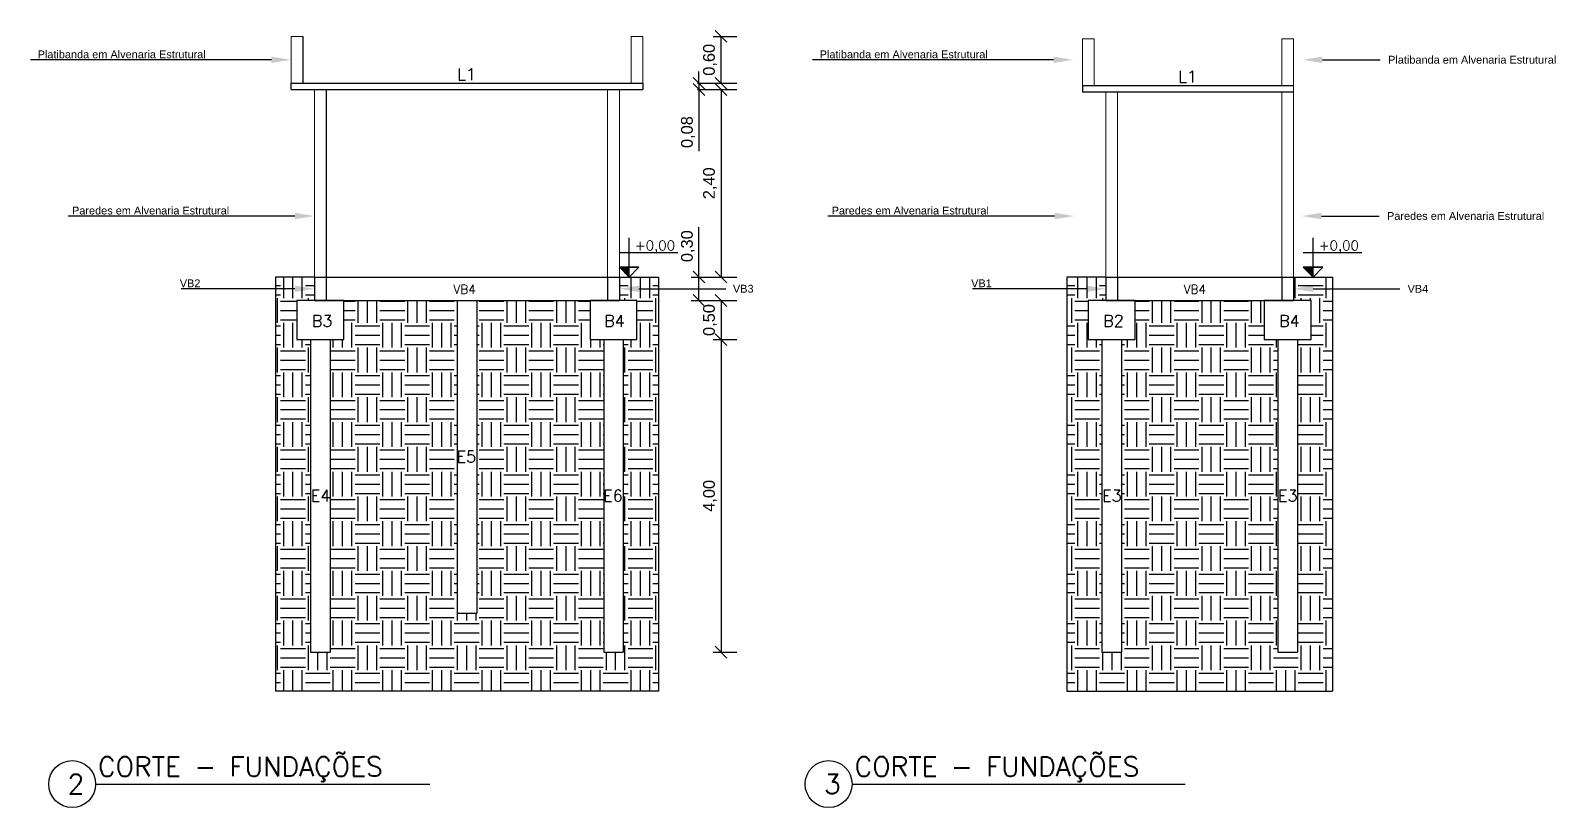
# Model space of a CAD drawing. Extents: x 0 to 11638, y -6007 to 0.
# Drawn here: x 10812.76 to 10832.26, y -5604.4 to -5594.46 of the extents above; entities that cross this region are included whole.
import ezdxf
from ezdxf import colors
from ezdxf.entities.mleader import LeaderData, LeaderLine
from ezdxf.math import Vec2, Vec3

# ---------------------------------------------------------------- set-up
doc = ezdxf.new("R2010")
doc.units = 0
doc.layers.get('0').update_dxf_attribs({"linetype": 'CONTINUOUS'})
doc.layers.get('Defpoints').update_dxf_attribs({"linetype": 'CONTINUOUS'})
for name, color, linetype, lineweight in [('ARQ - Alvenaria Alta', 251, 'CONTINUOUS', 13), ('ARQ - Esquadrias', 1, 'CONTINUOUS', 9), ('Estrutural - Fundações', 6, 'CONTINUOUS', 30), ('Estrutural - Lajes', 6, 'CONTINUOUS', 30)]:
    doc.layers.add(name, color=color, linetype=linetype, lineweight=lineweight)
for name, color, linetype in [('ARQ - Cotas', 1, 'CONTINUOUS'), ('ARQ - Desnível Terreno', 14, 'CONTINUOUS'), ('Arquitetônico - Textos', 4, 'CONTINUOUS'), ('Símbolos - Indicação Fachada Elevação Vista', 7, 'CONTINUOUS')]:
    doc.layers.add(name, color=color, linetype=linetype)
doc.styles.add('ROMANS', font='romans.shx', dxfattribs={"height": 0.3})
doc.styles.get("Standard").update_dxf_attribs({"font": 'arial.ttf', "height": 0.15})
doc.dimstyles.get("Standard").update_dxf_attribs({"dimtxt": 0.1, "dimasz": 0.15, "dimexe": 0.2, "dimexo": 0.2, "dimgap": 0.05, "dimtad": 1, "dimzin": 0, "dimtxsty": 'STANDARD', "dimblk": 'OBLIQUE', "dimcen": 0.5, "dimclrd": 256, "dimclre": 256, "dimclrt": 256, "dimadec": 0, "dimazin": 0, "dimtfac": 1, "dimtmove": 0, "dimatfit": 3, "dimfxl": 0.1, "dimfxlon": 1, "dimtfillclr": 256, "dimtolj": 1, "dimtzin": 0, "dimlwd": -1, "dimarcsym": 0})

# ---------------------------------------------------------------- blocks, each defined once
blk = doc.blocks.new('_Oblique')
at = {"layer": 'ARQ - Esquadrias', "color": 0, "lineweight": -2}
blk.add_line((-0.5, -0.5), (0.5, 0.5), dxfattribs=at)
blk = doc.blocks.new('*D972')
at = {"layer": 'ARQ - Cotas', "lineweight": -2, "transparency": 16777216}
for p, q in [((10821.49, -5595.214), (10821.79, -5595.214)), ((10821.49, -5597.614), (10821.79, -5597.614))]:
    blk.add_line(p, q, dxfattribs=at)
at = {"layer": 'ARQ - Cotas', "transparency": 16777216}
blk.add_line((10821.59, -5595.214), (10821.59, -5597.614), dxfattribs=at)
at = {"layer": 'Defpoints', "color": 0, "lineweight": -2, "transparency": 16777216}
for p in [(10821.09, -5595.214), (10821.09, -5597.614), (10821.59, -5597.614)]:
    blk.add_point(p, dxfattribs=at)
at = {"layer": 'ARQ - Cotas', "transparency": 16777216, "xscale": 0.15, "yscale": 0.15, "zscale": 0.15}
for p, rotation in [((10821.59, -5595.214), 90), ((10821.59, -5597.614), 270)]:
    blk.add_blockref('_Oblique', p, dxfattribs=dict(at, rotation=rotation))
at = {"layer": 'ARQ - Cotas', "lineweight": -2, "transparency": 16777216, "insert": (10821.449, -5596.414), "char_height": 0.15, "attachment_point": 5, "rotation": 90}
blk.add_mtext('\\A1;2,40', dxfattribs=at)
blk = doc.blocks.new('*D973')
at = {"layer": 'ARQ - Cotas', "lineweight": -2, "transparency": 16777216}
for p, q in [((10821.49, -5594.534), (10821.79, -5594.534)), ((10821.49, -5595.134), (10821.79, -5595.134))]:
    blk.add_line(p, q, dxfattribs=at)
at = {"layer": 'ARQ - Cotas', "transparency": 16777216}
blk.add_line((10821.59, -5595.134), (10821.59, -5594.534), dxfattribs=at)
at = {"layer": 'Defpoints', "color": 0, "lineweight": -2, "transparency": 16777216}
for p in [(10821.09, -5594.534), (10821.59, -5594.534), (10821.09, -5595.134)]:
    blk.add_point(p, dxfattribs=at)
at = {"layer": 'ARQ - Cotas', "transparency": 16777216, "xscale": 0.15, "yscale": 0.15, "zscale": 0.15}
for p, rotation in [((10821.59, -5594.534), 90), ((10821.59, -5595.134), 270)]:
    blk.add_blockref('_Oblique', p, dxfattribs=dict(at, rotation=rotation))
at = {"layer": 'ARQ - Cotas', "lineweight": -2, "transparency": 16777216, "insert": (10821.449, -5594.834), "char_height": 0.15, "attachment_point": 5, "rotation": 90}
blk.add_mtext('\\A1;0,60', dxfattribs=at)
blk = doc.blocks.new('*D974')
at = {"layer": 'ARQ - Cotas', "transparency": 16777216}
for p, q in [((10821.307, -5595.134), (10821.307, -5594.984)), ((10821.307, -5595.134), (10821.307, -5595.214)), ((10821.307, -5595.214), (10821.307, -5596.004))]:
    blk.add_line(p, q, dxfattribs=at)
at = {"layer": 'ARQ - Cotas', "lineweight": -2, "transparency": 16777216}
for p, q in [((10821.29, -5595.134), (10821.507, -5595.134)), ((10821.29, -5595.214), (10821.507, -5595.214))]:
    blk.add_line(p, q, dxfattribs=at)
at = {"layer": 'Defpoints', "color": 0, "lineweight": -2, "transparency": 16777216}
for p in [(10821.09, -5595.134), (10821.09, -5595.214), (10821.307, -5595.214)]:
    blk.add_point(p, dxfattribs=at)
at = {"layer": 'ARQ - Cotas', "transparency": 16777216, "xscale": 0.15, "yscale": 0.15, "zscale": 0.15}
for p, rotation in [((10821.307, -5595.134), 270), ((10821.307, -5595.214), 90)]:
    blk.add_blockref('_Oblique', p, dxfattribs=dict(at, rotation=rotation))
at = {"layer": 'ARQ - Cotas', "lineweight": -2, "transparency": 16777216, "insert": (10821.167, -5595.759), "char_height": 0.15, "attachment_point": 5, "rotation": 90}
blk.add_mtext('\\A1;0,08', dxfattribs=at)
blk = doc.blocks.new('*D975')
at = {"layer": 'ARQ - Cotas', "transparency": 16777216}
for p, q in [((10821.307, -5597.614), (10821.307, -5596.975)), ((10821.307, -5597.914), (10821.307, -5597.614))]:
    blk.add_line(p, q, dxfattribs=at)
at = {"layer": 'ARQ - Cotas', "lineweight": -2, "transparency": 16777216}
for p, q in [((10821.207, -5597.614), (10821.507, -5597.614)), ((10821.207, -5597.914), (10821.507, -5597.914))]:
    blk.add_line(p, q, dxfattribs=at)
at = {"layer": 'Defpoints', "color": 0, "lineweight": -2, "transparency": 16777216}
for p in [(10820.289, -5597.614), (10821.307, -5597.614), (10820.289, -5597.914)]:
    blk.add_point(p, dxfattribs=at)
at = {"layer": 'ARQ - Cotas', "transparency": 16777216, "xscale": 0.15, "yscale": 0.15, "zscale": 0.15}
for p, rotation in [((10821.307, -5597.614), 90), ((10821.307, -5597.914), 270)]:
    blk.add_blockref('_Oblique', p, dxfattribs=dict(at, rotation=rotation))
at = {"layer": 'ARQ - Cotas', "lineweight": -2, "transparency": 16777216, "insert": (10821.167, -5597.219), "char_height": 0.15, "attachment_point": 5, "rotation": 90}
blk.add_mtext('\\A1;0,30', dxfattribs=at)
blk = doc.blocks.new('*D976')
at = {"layer": 'ARQ - Cotas', "lineweight": -2, "transparency": 16777216}
for p, q in [((10821.49, -5597.914), (10821.79, -5597.914)), ((10821.49, -5598.414), (10821.79, -5598.414))]:
    blk.add_line(p, q, dxfattribs=at)
at = {"layer": 'ARQ - Cotas', "transparency": 16777216}
blk.add_line((10821.59, -5597.914), (10821.59, -5598.414), dxfattribs=at)
at = {"layer": 'Defpoints', "color": 0, "lineweight": -2, "transparency": 16777216}
for p in [(10821.014, -5597.914), (10821.014, -5598.414), (10821.59, -5598.414)]:
    blk.add_point(p, dxfattribs=at)
at = {"layer": 'ARQ - Cotas', "transparency": 16777216, "xscale": 0.15, "yscale": 0.15, "zscale": 0.15}
for p, rotation in [((10821.59, -5597.914), 90), ((10821.59, -5598.414), 270)]:
    blk.add_blockref('_Oblique', p, dxfattribs=dict(at, rotation=rotation))
at = {"layer": 'ARQ - Cotas', "lineweight": -2, "transparency": 16777216, "insert": (10821.449, -5598.164), "char_height": 0.15, "attachment_point": 5, "rotation": 90}
blk.add_mtext('\\A1;0,50', dxfattribs=at)
blk = doc.blocks.new('*D977')
at = {"layer": 'ARQ - Cotas', "lineweight": -2, "transparency": 16777216}
for p, q in [((10821.49, -5598.414), (10821.79, -5598.414)), ((10821.49, -5602.414), (10821.79, -5602.414))]:
    blk.add_line(p, q, dxfattribs=at)
at = {"layer": 'ARQ - Cotas', "transparency": 16777216}
blk.add_line((10821.59, -5598.414), (10821.59, -5602.414), dxfattribs=at)
at = {"layer": 'Defpoints', "color": 0, "lineweight": -2, "transparency": 16777216}
for p in [(10820.839, -5598.414), (10820.839, -5602.414), (10821.59, -5602.414)]:
    blk.add_point(p, dxfattribs=at)
at = {"layer": 'ARQ - Cotas', "transparency": 16777216, "xscale": 0.15, "yscale": 0.15, "zscale": 0.15}
for p, rotation in [((10821.59, -5598.414), 90), ((10821.59, -5602.414), 270)]:
    blk.add_blockref('_Oblique', p, dxfattribs=dict(at, rotation=rotation))
at = {"layer": 'ARQ - Cotas', "lineweight": -2, "transparency": 16777216, "insert": (10821.449, -5600.414), "char_height": 0.15, "attachment_point": 5, "rotation": 90}
blk.add_mtext('\\A1;4,00', dxfattribs=at)

msp = doc.modelspace()

# ---------------------------------------------------------------- hatches: boundary and pattern name
at = {"layer": 'ARQ - Desnível Terreno', "lineweight": -2}
h = msp.add_hatch(dxfattribs=at)
h.set_pattern_fill('EARTH', color=256, scale=0.05)
h.paths.add_polyline_path([(10820.089, -5598.414), (10819.914, -5598.414), (10819.914, -5597.914), (10818.464, -5597.914), (10818.464, -5601.914), (10818.214, -5601.914), (10818.214, -5597.914), (10816.764, -5597.914), (10816.764, -5598.414), (10816.589, -5598.414), (10816.589, -5602.414), (10816.339, -5602.414), (10816.339, -5598.414), (10816.164, -5598.414), (10816.164, -5597.914), (10816.389, -5597.914), (10816.389, -5597.614), (10815.889, -5597.614), (10815.889, -5602.914), (10820.789, -5602.914), (10820.789, -5597.614), (10820.289, -5597.614), (10820.289, -5597.914), (10820.514, -5597.914), (10820.514, -5598.414), (10820.339, -5598.414), (10820.339, -5602.414), (10820.089, -5602.414)])
h.paths.add_polyline_path([(10816.319, -5600.524), (10816.629, -5600.524), (10816.629, -5600.299), (10816.319, -5600.299)], flags=24)
h = msp.add_hatch(dxfattribs=at)
h.set_pattern_fill('EARTH', color=256, scale=0.05)
h.paths.add_polyline_path([(10828.713, -5598.414), (10828.538, -5598.414), (10828.538, -5597.914), (10826.888, -5597.914), (10826.888, -5598.414), (10826.713, -5598.414), (10826.713, -5602.414), (10826.463, -5602.414), (10826.463, -5598.414), (10826.288, -5598.414), (10826.288, -5597.914), (10826.513, -5597.914), (10826.513, -5597.614), (10826.013, -5597.614), (10826.013, -5602.914), (10829.413, -5602.914), (10829.413, -5597.614), (10828.913, -5597.614), (10828.913, -5597.914), (10829.138, -5597.914), (10829.138, -5598.414), (10828.963, -5598.414), (10828.963, -5602.414), (10828.713, -5602.414)])
h.paths.add_polyline_path([(10828.699, -5600.524), (10829.003, -5600.524), (10829.003, -5600.299), (10828.699, -5600.299)], flags=24)
h.paths.add_polyline_path([(10826.449, -5600.524), (10826.753, -5600.524), (10826.753, -5600.299), (10826.449, -5600.299)], flags=24)
at = {"layer": 'Símbolos - Indicação Fachada Elevação Vista', "lineweight": -2}
h = msp.add_hatch(color=256, dxfattribs=at)
h.dxf.hatch_style = 1
h.paths.add_polyline_path([(10820.414, -5597.489), (10820.289, -5597.489), (10820.414, -5597.614)])
h = msp.add_hatch(color=256, dxfattribs=at)
h.dxf.hatch_style = 1
h.paths.add_polyline_path([(10829.163, -5597.489), (10829.038, -5597.489), (10829.163, -5597.614)])

# ---------------------------------------------------------------- linework, layer by layer
at = {"lineweight": -2}
for p, q in [((10826.513, -5597.614), (10826.013, -5597.614)), ((10826.013, -5597.614), (10826.013, -5602.914)), ((10828.913, -5597.614), (10829.413, -5597.614)), ((10829.413, -5597.614), (10829.413, -5602.914)), ((10826.013, -5602.914), (10829.413, -5602.914)), ((10813.589, -5604.102), (10817.863, -5604.102)), ((10823.266, -5604.102), (10827.529, -5604.102))]:
    msp.add_line(p, q, dxfattribs=at)
for centre in [(10813.289, -5604.102), (10822.966, -5604.102)]:
    msp.add_circle(centre, 0.3, dxfattribs=at)
at = {"layer": 'ARQ - Alvenaria Alta', "linetype": 'Continuous'}
for p, q in [((10816.089, -5594.534), (10816.089, -5595.134)), ((10816.089, -5594.534), (10816.239, -5594.534)), ((10820.44, -5594.534), (10820.44, -5595.134)), ((10820.44, -5594.534), (10820.59, -5594.534)), ((10820.59, -5594.534), (10820.59, -5595.134)), ((10826.213, -5594.564), (10826.213, -5595.164)), ((10826.213, -5594.564), (10826.363, -5594.564)), ((10826.363, -5594.564), (10826.363, -5595.164)), ((10828.763, -5594.564), (10828.763, -5595.164)), ((10828.763, -5594.564), (10828.913, -5594.564)), ((10828.913, -5594.564), (10828.913, -5597.614)), ((10816.389, -5595.214), (10816.389, -5597.614)), ((10820.139, -5595.214), (10820.139, -5597.614)), ((10820.289, -5595.214), (10820.289, -5597.614)), ((10826.513, -5595.244), (10826.513, -5597.614)), ((10826.663, -5595.244), (10826.663, -5597.614)), ((10828.763, -5595.244), (10828.763, -5597.614))]:
    msp.add_line(p, q, dxfattribs=at)
at = {"layer": 'ARQ - Alvenaria Alta', "lineweight": -2}
for p, q in [((10816.239, -5594.534), (10816.239, -5594.719)), ((10816.239, -5594.719), (10816.239, -5595.134)), ((10816.539, -5595.214), (10816.539, -5597.614))]:
    msp.add_line(p, q, dxfattribs=at)
at = {"layer": 'ARQ - Desnível Terreno', "lineweight": -2}
for p, q in [((10816.389, -5597.614), (10815.889, -5597.614)), ((10815.889, -5597.614), (10815.889, -5602.914)), ((10820.289, -5597.614), (10820.789, -5597.614)), ((10820.789, -5597.614), (10820.789, -5602.914)), ((10820.789, -5602.914), (10815.889, -5602.914))]:
    msp.add_line(p, q, dxfattribs=at)
at = {"layer": 'Estrutural - Fundações', "lineweight": -2}
for p, q in [((10816.389, -5597.614), (10816.389, -5597.914)), ((10816.389, -5597.614), (10816.539, -5597.614)), ((10816.539, -5597.614), (10816.539, -5597.914)), ((10816.539, -5597.614), (10820.139, -5597.614)), ((10820.139, -5597.614), (10820.139, -5597.914)), ((10820.139, -5597.614), (10820.289, -5597.614)), ((10820.289, -5597.614), (10820.289, -5597.914)), ((10826.513, -5597.614), (10826.513, -5597.914)), ((10826.513, -5597.614), (10826.663, -5597.614)), ((10826.663, -5597.614), (10826.663, -5597.914)), ((10826.663, -5597.614), (10828.763, -5597.614)), ((10828.763, -5597.614), (10828.763, -5597.914)), ((10828.763, -5597.614), (10828.913, -5597.614)), ((10828.913, -5597.614), (10828.913, -5597.914)), ((10816.164, -5597.914), (10816.164, -5598.414)), ((10816.764, -5597.914), (10816.164, -5597.914)), ((10816.539, -5597.914), (10820.139, -5597.914)), ((10816.764, -5598.414), (10816.764, -5597.914)), ((10818.214, -5597.914), (10818.214, -5601.914)), ((10818.214, -5597.914), (10818.464, -5597.914)), ((10818.464, -5597.914), (10818.464, -5601.914)), ((10819.914, -5597.914), (10819.914, -5598.414)), ((10820.514, -5597.914), (10819.914, -5597.914)), ((10820.514, -5598.414), (10820.514, -5597.914)), ((10826.288, -5597.914), (10826.288, -5598.414)), ((10826.888, -5597.914), (10826.288, -5597.914)), ((10826.663, -5597.914), (10828.763, -5597.914)), ((10826.888, -5598.414), (10826.888, -5597.914)), ((10828.538, -5597.914), (10828.538, -5598.414)), ((10829.138, -5597.914), (10828.538, -5597.914)), ((10829.138, -5598.414), (10829.138, -5597.914)), ((10816.164, -5598.414), (10816.764, -5598.414)), ((10816.339, -5598.414), (10816.339, -5602.414)), ((10816.339, -5598.414), (10816.589, -5598.414)), ((10816.589, -5598.414), (10816.589, -5602.414)), ((10819.914, -5598.414), (10820.514, -5598.414)), ((10820.089, -5598.414), (10820.089, -5602.414)), ((10820.089, -5598.414), (10820.339, -5598.414)), ((10820.339, -5598.414), (10820.339, -5602.414)), ((10826.288, -5598.414), (10826.888, -5598.414)), ((10826.463, -5598.414), (10826.463, -5602.414)), ((10826.463, -5598.414), (10826.713, -5598.414)), ((10826.713, -5598.414), (10826.713, -5602.414)), ((10828.538, -5598.414), (10829.138, -5598.414)), ((10828.713, -5598.414), (10828.713, -5602.414)), ((10828.713, -5598.414), (10828.963, -5598.414)), ((10828.963, -5598.414), (10828.963, -5602.414)), ((10818.214, -5601.914), (10818.464, -5601.914)), ((10816.339, -5602.414), (10816.589, -5602.414)), ((10820.089, -5602.414), (10820.339, -5602.414)), ((10826.463, -5602.414), (10826.713, -5602.414)), ((10828.713, -5602.414), (10828.963, -5602.414))]:
    msp.add_line(p, q, dxfattribs=at)
at = {"layer": 'Estrutural - Fundações', "linetype": 'Continuous'}
for p, q in [((10816.389, -5597.914), (10816.539, -5597.914)), ((10820.139, -5597.914), (10820.289, -5597.914)), ((10826.513, -5597.914), (10826.663, -5597.914)), ((10828.763, -5597.914), (10828.913, -5597.914))]:
    msp.add_line(p, q, dxfattribs=at)
at = {"layer": 'Estrutural - Lajes', "linetype": 'Continuous'}
for p, q in [((10816.089, -5595.134), (10820.59, -5595.134)), ((10816.089, -5595.214), (10820.59, -5595.214)), ((10820.59, -5595.134), (10820.59, -5595.214)), ((10826.213, -5595.164), (10828.913, -5595.164)), ((10826.213, -5595.164), (10826.213, -5595.244)), ((10826.213, -5595.244), (10828.913, -5595.244))]:
    msp.add_line(p, q, dxfattribs=at)
at = {"layer": 'Estrutural - Lajes', "lineweight": -2}
msp.add_line((10816.089, -5595.214), (10816.089, -5595.134), dxfattribs=at)
at = {"layer": 'Símbolos - Indicação Fachada Elevação Vista', "lineweight": -2}
for p, q in [((10820.414, -5597.239), (10820.414, -5597.114)), ((10820.414, -5597.364), (10820.414, -5597.239)), ((10829.163, -5597.239), (10829.163, -5597.114)), ((10829.163, -5597.364), (10829.163, -5597.239)), ((10820.289, -5597.301), (10821.039, -5597.301)), ((10820.414, -5597.489), (10820.414, -5597.364)), ((10829.038, -5597.301), (10829.788, -5597.301)), ((10829.163, -5597.489), (10829.163, -5597.364)), ((10820.539, -5597.489), (10820.289, -5597.489)), ((10820.289, -5597.489), (10820.414, -5597.614)), ((10820.414, -5597.614), (10820.414, -5597.489)), ((10820.414, -5597.489), (10820.539, -5597.489)), ((10820.539, -5597.489), (10820.414, -5597.614)), ((10829.288, -5597.489), (10829.038, -5597.489)), ((10829.038, -5597.489), (10829.163, -5597.614)), ((10829.163, -5597.614), (10829.163, -5597.489)), ((10829.163, -5597.489), (10829.288, -5597.489)), ((10829.288, -5597.489), (10829.163, -5597.614))]:
    msp.add_line(p, q, dxfattribs=at)

# ---------------------------------------------------------------- texts
at = {"lineweight": -2, "char_height": 0.25, "attachment_point": 1, "style": 'ROMANS'}
for s, width, insert in [(' CORTE - FUNDAÇÕES', 8.24066, (10813.449, -5603.752)), (' CORTE - FUNDAÇÕES', 8.24066, (10823.127, -5603.752)), ('2', 0.39382, (10813.23, -5603.977)), ('3', 0.39382, (10822.908, -5603.977))]:
    msp.add_mtext_dynamic_manual_height_columns(s, width=width, gutter_width=750, heights=[0], dxfattribs=dict(at, insert=insert))
at = {"layer": 'Arquitetônico - Textos', "style": 'ROMANS'}
for s, insert, char_height, width, attachment_point in [('L1', (10818.454, -5594.944), 0.15, 6.19336, 3), ('L1', (10827.677, -5594.974), 0.15, 6.19336, 3), ('VB4', (10818.168, -5597.714), 0.1125, 4.64502, 1), ('VB4', (10827.509, -5597.714), 0.1125, 4.64502, 1), ('B3', (10816.355, -5598.25), 0.15, 6.19336, 7), ('B4', (10820.095, -5598.25), 0.15, 6.19336, 7), ('B2', (10826.478, -5598.25), 0.15, 6.19336, 7), ('B4', (10828.728, -5598.25), 0.15, 6.19336, 7), ('E5', (10818.457, -5599.836), 0.15, 6.19336, 3), ('E4', (10816.592, -5600.336), 0.15, 6.19336, 3), ('E6', (10820.332, -5600.336), 0.15, 6.19336, 3), ('E3', (10826.715, -5600.336), 0.15, 6.19336, 3), ('E3', (10828.965, -5600.336), 0.15, 6.19336, 3)]:
    msp.add_mtext(s, dxfattribs=dict(at, insert=insert, char_height=char_height, width=width, attachment_point=attachment_point))
at = {"layer": 'Símbolos - Indicação Fachada Elevação Vista', "lineweight": -2, "char_height": 0.125, "attachment_point": 1, "style": 'ROMANS'}
for insert in [(10820.487, -5597.147), (10829.235, -5597.147)]:
    msp.add_mtext_dynamic_manual_height_columns('+0,00', width=1.32789, gutter_width=750, heights=[0], dxfattribs=dict(at, insert=insert))

# ---------------------------------------------------------------- dimensions: what is measured, and where the dimension line sits
at = {"layer": 'ARQ - Cotas', "lineweight": -2}
for base, p1, p2, picture, middle in [((10821.59, -5594.534), (10821.09, -5595.134), (10821.09, -5594.534), '*D973', (10821.449, -5594.834)), ((10821.307, -5595.214), (10821.09, -5595.134), (10821.09, -5595.214), '*D974', (10821.167, -5595.759)), ((10821.59, -5597.614), (10821.09, -5595.214), (10821.09, -5597.614), '*D972', (10821.449, -5596.414)), ((10821.307, -5597.614), (10820.289, -5597.914), (10820.289, -5597.614), '*D975', (10821.167, -5597.219)), ((10821.59, -5598.414), (10821.014, -5597.914), (10821.014, -5598.414), '*D976', (10821.449, -5598.164)), ((10821.59, -5602.414), (10820.839, -5598.414), (10820.839, -5602.414), '*D977', (10821.449, -5600.414))]:
    dim = msp.add_linear_dim(base=base, p1=p1, p2=p2, angle=90, dimstyle='STANDARD', dxfattribs=at)
    dim.commit()
    dim.dimension.update_dxf_attribs({"geometry": picture, "text_midpoint": middle})

# ---------------------------------------------------------------- leaders
ml = msp.add_multileader_mtext('Standard', dxfattribs=at)
ml.set_content('Platibanda em Alvenaria Estrutural', color=256, style='STANDARD')
ml.set_leader_properties(color=256, linetype='BYLAYER', lineweight=-1)
ml.build(insert=Vec2(0, 0))
ml.multileader.update_dxf_attribs({"text_right_attachment_type": 6, "dogleg_length": 0.36, "arrow_head_size": 0.25})
ctx = ml.context
ctx.base_point, ctx.char_height, ctx.arrow_head_size, ctx.landing_gap_size, ctx.plane_origin = Vec3(10812.768, -5594.765), 0.1, 0.25, 0.1, Vec3(10816.089, -5594.834)
ctx.right_attachment, ctx.text_align_type = 6, 2
notes = []
notes.append((ctx, [(0, (1, 1, 0), (10815.458, -5594.834), (-1, 0), 0.36, [(0, [(10816.089, -5594.834)], 0, [])])]))
ctx.mtext.insert, ctx.mtext.alignment, ctx.mtext.flow_direction = Vec3(10814.998, -5594.714), 3, 5
ml = msp.add_multileader_mtext('Standard', dxfattribs=at)
ml.set_content('Platibanda em Alvenaria Estrutural', color=256, style='STANDARD')
ml.set_leader_properties(color=256, linetype='BYLAYER', lineweight=-1)
ml.build(insert=Vec2(0, 0))
ml.multileader.update_dxf_attribs({"text_right_attachment_type": 6, "dogleg_length": 0.36, "arrow_head_size": 0.25})
ctx = ml.context
ctx.base_point, ctx.char_height, ctx.arrow_head_size, ctx.landing_gap_size, ctx.plane_origin = Vec3(10822.772, -5594.765), 0.1, 0.25, 0.1, Vec3(10826.093, -5594.834)
ctx.right_attachment, ctx.text_align_type = 6, 2
notes.append((ctx, [(0, (1, 1, 0), (10825.462, -5594.834), (-1, 0), 0.36, [(0, [(10826.093, -5594.834)], 0, [])])]))
ctx.mtext.insert, ctx.mtext.alignment, ctx.mtext.flow_direction = Vec3(10825.002, -5594.714), 3, 5
ml = msp.add_multileader_mtext('Standard', dxfattribs=at)
ml.set_content('Platibanda em Alvenaria Estrutural', color=256, style='STANDARD')
ml.set_leader_properties(color=256, linetype='BYLAYER', lineweight=-1)
ml.build(insert=Vec2(0, 0))
ml.multileader.update_dxf_attribs({"text_right_attachment_type": 6, "dogleg_length": 0.36, "arrow_head_size": 0.25})
ctx = ml.context
ctx.base_point, ctx.char_height, ctx.arrow_head_size, ctx.landing_gap_size, ctx.plane_origin = Vec3(10830.023, -5594.834), 0.1, 0.25, 0.1, Vec3(10829.032, -5594.834)
ctx.right_attachment = 6
notes.append((ctx, [(0, (1, 1, 0), (10829.663, -5594.834), (1, 0), 0.36, [(0, [(10829.032, -5594.834)], 0, [])])]))
ctx.mtext.insert, ctx.mtext.flow_direction = Vec3(10830.123, -5594.783), 5
ml = msp.add_multileader_mtext('Standard', dxfattribs=at)
ml.set_content('Paredes em Alvenaria Estrutural', color=256, style='STANDARD')
ml.set_leader_properties(color=256, linetype='BYLAYER', lineweight=-1)
ml.build(insert=Vec2(0, 0))
ml.multileader.update_dxf_attribs({"text_right_attachment_type": 6, "dogleg_length": 0.36, "arrow_head_size": 0.25})
ctx = ml.context
ctx.base_point, ctx.char_height, ctx.arrow_head_size, ctx.landing_gap_size, ctx.plane_origin = Vec3(10813.208, -5596.764), 0.1, 0.25, 0.1, Vec3(10816.389, -5596.833)
ctx.right_attachment, ctx.text_align_type = 6, 2
notes.append((ctx, [(0, (1, 1, 0), (10815.758, -5596.833), (-1, 0), 0.36, [(0, [(10816.389, -5596.833)], 0, [])])]))
ctx.mtext.insert, ctx.mtext.alignment, ctx.mtext.flow_direction = Vec3(10815.298, -5596.713), 3, 5
ml = msp.add_multileader_mtext('Standard', dxfattribs=at)
ml.set_content('Paredes em Alvenaria Estrutural', color=256, style='STANDARD')
ml.set_leader_properties(color=256, linetype='BYLAYER', lineweight=-1)
ml.build(insert=Vec2(0, 0))
ml.multileader.update_dxf_attribs({"text_right_attachment_type": 6, "dogleg_length": 0.36, "arrow_head_size": 0.25})
ctx = ml.context
ctx.base_point, ctx.char_height, ctx.arrow_head_size, ctx.landing_gap_size, ctx.plane_origin = Vec3(10822.925, -5596.764), 0.1, 0.25, 0.1, Vec3(10826.107, -5596.833)
ctx.right_attachment, ctx.text_align_type = 6, 2
notes.append((ctx, [(0, (1, 1, 0), (10825.476, -5596.833), (-1, 0), 0.36, [(0, [(10826.107, -5596.833)], 0, [])])]))
ctx.mtext.insert, ctx.mtext.alignment, ctx.mtext.flow_direction = Vec3(10825.016, -5596.713), 3, 5
ml = msp.add_multileader_mtext('Standard', dxfattribs=at)
ml.set_content('Paredes em Alvenaria Estrutural', color=256, style='STANDARD')
ml.set_leader_properties(color=256, linetype='BYLAYER', lineweight=-1)
ml.build(insert=Vec2(0, 0))
ml.multileader.update_dxf_attribs({"text_right_attachment_type": 6, "dogleg_length": 0.36, "arrow_head_size": 0.25})
ctx = ml.context
ctx.base_point, ctx.char_height, ctx.arrow_head_size, ctx.landing_gap_size, ctx.plane_origin = Vec3(10830.009, -5596.833), 0.1, 0.25, 0.1, Vec3(10829.019, -5596.833)
ctx.right_attachment = 6
notes.append((ctx, [(0, (1, 1, 0), (10829.649, -5596.833), (1, 0), 0.36, [(0, [(10829.019, -5596.833)], 0, [])])]))
ctx.mtext.insert, ctx.mtext.flow_direction = Vec3(10830.109, -5596.782), 5
ml = msp.add_multileader_mtext('Standard', dxfattribs=at)
ml.set_content('VB2', color=256, style='STANDARD')
ml.set_leader_properties(color=256, linetype='BYLAYER', lineweight=-1)
ml.build(insert=Vec2(0, 0))
ml.multileader.update_dxf_attribs({"text_right_attachment_type": 6, "dogleg_length": 0.36, "arrow_head_size": 0.25})
ctx = ml.context
ctx.base_point, ctx.char_height, ctx.arrow_head_size, ctx.landing_gap_size, ctx.plane_origin = Vec3(10814.574, -5597.694), 0.1, 0.25, 0.1, Vec3(10816.389, -5597.764)
ctx.right_attachment, ctx.text_align_type = 6, 2
notes.append((ctx, [(0, (1, 1, 0), (10815.39, -5597.764), (-1, 0), 0.36, [(0, [(10816.389, -5597.764)], 0, [])])]))
ctx.mtext.insert, ctx.mtext.alignment, ctx.mtext.flow_direction = Vec3(10814.93, -5597.644), 3, 5
ml = msp.add_multileader_mtext('Standard', dxfattribs=at)
ml.set_content('VB1', color=256, style='STANDARD')
ml.set_leader_properties(color=256, linetype='BYLAYER', lineweight=-1)
ml.build(insert=Vec2(0, 0))
ml.multileader.update_dxf_attribs({"text_right_attachment_type": 6, "dogleg_length": 0.36, "arrow_head_size": 0.25})
ctx = ml.context
ctx.base_point, ctx.char_height, ctx.arrow_head_size, ctx.landing_gap_size, ctx.plane_origin = Vec3(10824.715, -5597.694), 0.1, 0.25, 0.1, Vec3(10826.513, -5597.764)
ctx.right_attachment, ctx.text_align_type = 6, 2
notes.append((ctx, [(0, (1, 1, 0), (10825.513, -5597.764), (-1, 0), 0.36, [(0, [(10826.513, -5597.764)], 0, [])])]))
ctx.mtext.insert, ctx.mtext.alignment, ctx.mtext.flow_direction = Vec3(10825.053, -5597.644), 3, 5
ml = msp.add_multileader_mtext('Standard', dxfattribs=at)
ml.set_content('VB3', color=256, style='STANDARD')
ml.set_leader_properties(color=256, linetype='BYLAYER', lineweight=-1)
ml.build(insert=Vec2(0, 0))
ml.multileader.update_dxf_attribs({"text_right_attachment_type": 6, "dogleg_length": 0.36, "arrow_head_size": 0.25})
ctx = ml.context
ctx.base_point, ctx.char_height, ctx.arrow_head_size, ctx.landing_gap_size, ctx.plane_origin = Vec3(10821.649, -5597.764), 0.1, 0.25, 0.1, Vec3(10820.289, -5597.764)
ctx.right_attachment, ctx.text_align_type = 6, 2
notes.append((ctx, [(0, (1, 1, 0), (10821.289, -5597.764), (1, 0), 0.36, [(0, [(10820.289, -5597.764)], 0, [])])]))
ctx.mtext.insert, ctx.mtext.alignment, ctx.mtext.flow_direction = Vec3(10822.006, -5597.713), 3, 5
ml = msp.add_multileader_mtext('Standard', dxfattribs=at)
ml.set_content('VB4', color=256, style='STANDARD')
ml.set_leader_properties(color=256, linetype='BYLAYER', lineweight=-1)
ml.build(insert=Vec2(0, 0))
ml.multileader.update_dxf_attribs({"text_right_attachment_type": 6, "dogleg_length": 0.36, "arrow_head_size": 0.25})
ctx = ml.context
ctx.base_point, ctx.char_height, ctx.arrow_head_size, ctx.landing_gap_size, ctx.plane_origin = Vec3(10830.272, -5597.764), 0.1, 0.25, 0.1, Vec3(10828.913, -5597.764)
ctx.right_attachment = 6
notes.append((ctx, [(0, (1, 1, 0), (10829.912, -5597.764), (1, 0), 0.36, [(0, [(10828.913, -5597.764)], 0, [])])]))
ctx.mtext.insert, ctx.mtext.flow_direction = Vec3(10830.372, -5597.714), 5
for ctx, leaders in notes:
    for number, flags, end, landing, length, lines in leaders:
        leader = LeaderData()
        leader.index, (leader.has_last_leader_line, leader.has_dogleg_vector, leader.attachment_direction) = number, flags
        leader.last_leader_point, leader.dogleg_vector, leader.dogleg_length = Vec3(end), Vec3(landing), length
        for number, points, colour, breaks in lines:
            line = LeaderLine()
            line.index, line.vertices, line.color, line.breaks = number, Vec3.list(points), colors.encode_raw_color(colour), breaks
            leader.lines.append(line)
        ctx.leaders.append(leader)

doc.saveas('drawing.dxf')
